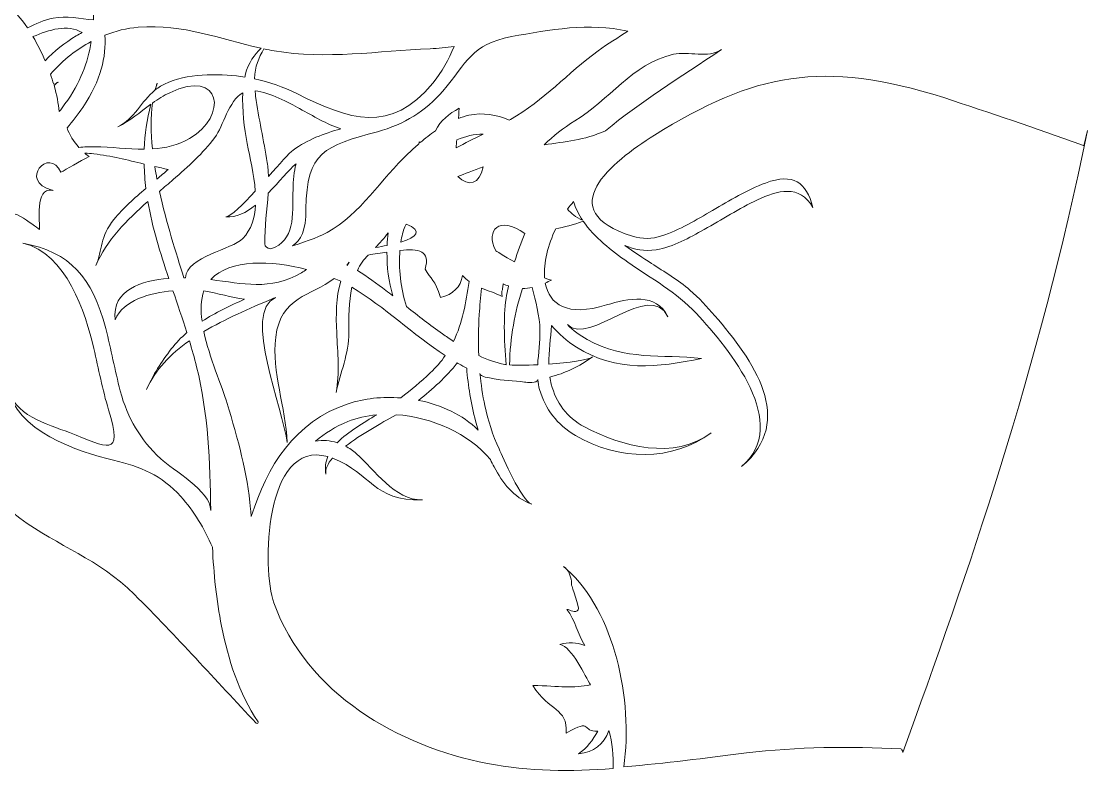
# Model space of a CAD drawing. Header units: inches. Extents: x 0 to 8.2, y -11.5 to 0.
# Drawn here: x 2.863 to 4.451, y -10.329 to -9.212 of the extents above; entities that cross this region are included whole.
import ezdxf

# ---------------------------------------------------------------- set-up
doc = ezdxf.new("R2010")
doc.units = ezdxf.units.IN
doc.header["$MEASUREMENT"] = 0
doc.layers.add('Middle Layer', color=7, linetype='Continuous')

# ---------------------------------------------------------------- blocks, each defined once
blk = doc.blocks.new('block 2')
at = {"layer": 'Middle Layer', "lineweight": 0}
for points, knots in [([(2.872, -9.2219), (2.8843, -9.2157), (2.8968, -9.2099), (2.9105, -9.2073), (2.93, -9.2035), (2.9504, -9.2084), (2.9704, -9.2098), (2.9716, -9.1829), (2.9695, -9.1548), (2.9669, -9.1246), (2.9531, -9.1277), (2.9392, -9.1329), (2.9255, -9.1407), (2.8989, -9.1556), (2.8708, -9.175), (2.84, -9.1843), (2.8517, -9.195), (2.8625, -9.2078), (2.872, -9.2219)], [0, 0, 0, 0, 1, 1, 1, 2, 2, 2, 3, 3, 3, 4, 4, 4, 5, 5, 5, 6, 6, 6, 6]), ([(2.8802, -9.2349), (2.8871, -9.2464), (2.8932, -9.2586), (2.8984, -9.2708), (2.9119, -9.2565), (2.9277, -9.244), (2.9446, -9.2339), (2.9474, -9.2322), (2.9504, -9.2305), (2.9533, -9.2289), (2.9313, -9.2157), (2.9043, -9.2247), (2.8802, -9.2349)], [0, 0, 0, 0, 1, 1, 1, 2, 2, 2, 3, 3, 3, 4, 4, 4, 4]), ([(2.931, -9.3707), (2.9339, -9.3808), (2.9411, -9.3914), (2.9487, -9.3998), (2.9562, -9.3991), (2.9639, -9.3987), (2.9721, -9.3988), (2.9964, -9.3991), (3.0215, -9.4024), (3.0459, -9.4023), (3.0468, -9.3807), (3.0499, -9.3586), (3.0558, -9.3356), (3.0398, -9.3474), (3.0246, -9.3604), (3.0067, -9.3692), (3.031, -9.3573), (3.0416, -9.3311), (3.0618, -9.3146), (3.0629, -9.3112), (3.064, -9.3077), (3.0653, -9.3043), (3.0641, -9.3074), (3.0633, -9.3109), (3.0624, -9.3142), (3.0648, -9.3123), (3.0673, -9.3104), (3.0701, -9.3088), (3.1008, -9.2907), (3.1472, -9.2895), (3.1831, -9.2933), (3.1874, -9.2938), (3.1916, -9.2946), (3.1958, -9.2953), (3.196, -9.2942), (3.1962, -9.2931), (3.1964, -9.292), (3.2012, -9.2719), (3.2102, -9.2625), (3.2198, -9.2521), (3.1573, -9.2385), (3.1055, -9.2158), (3.037, -9.2209), (3.0199, -9.2222), (3.0032, -9.2265), (2.9873, -9.2328), (2.989, -9.2653), (2.9822, -9.299), (2.9543, -9.3402), (2.9471, -9.3508), (2.9392, -9.3609), (2.931, -9.3707)], [0, 0, 0, 0, 1, 1, 1, 2, 2, 2, 3, 3, 3, 4, 4, 4, 5, 5, 5, 6, 6, 6, 7, 7, 7, 8, 8, 8, 9, 9, 9, 10, 10, 10, 11, 11, 11, 12, 12, 12, 13, 13, 13, 14, 14, 14, 15, 15, 15, 16, 16, 16, 17, 17, 17, 17]), ([(3.5929, -9.2349), (3.5314, -9.2464), (3.5276, -9.2733), (3.4905, -9.3159), (3.4648, -9.3454), (3.4328, -9.3656), (3.3934, -9.3764), (3.314, -9.398), (3.2878, -9.4062), (3.2867, -9.4913), (3.2863, -9.5235), (3.28, -9.5386), (3.2664, -9.5462), (3.2888, -9.5399), (3.3131, -9.5296), (3.3183, -9.5267), (3.3679, -9.4986), (3.3986, -9.4468), (3.4394, -9.4085), (3.4444, -9.4038), (3.4495, -9.3991), (3.4548, -9.3945), (3.455, -9.3935), (3.4552, -9.3925), (3.4554, -9.3916), (3.456, -9.392), (3.4563, -9.3923), (3.4568, -9.3927), (3.4642, -9.3864), (3.4717, -9.3803), (3.4797, -9.3749), (3.4873, -9.3597), (3.4994, -9.3497), (3.5149, -9.3415), (3.5149, -9.3416), (3.5143, -9.3477), (3.5136, -9.3568), (3.5187, -9.3549), (3.5239, -9.3532), (3.5293, -9.352), (3.55, -9.3475), (3.5707, -9.3507), (3.5891, -9.3594), (3.5897, -9.359), (3.5904, -9.3587), (3.5911, -9.3583), (3.6417, -9.3296), (3.676, -9.2895), (3.7216, -9.2559), (3.7358, -9.2455), (3.7516, -9.2363), (3.766, -9.2268), (3.7081, -9.2138), (3.6495, -9.2243), (3.5929, -9.2349)], [0, 0, 0, 0, 1, 1, 1, 2, 2, 2, 3, 3, 3, 4, 4, 4, 5, 5, 5, 6, 6, 6, 7, 7, 7, 8, 8, 8, 9, 9, 9, 10, 10, 10, 11, 11, 11, 12, 12, 12, 13, 13, 13, 14, 14, 14, 15, 15, 15, 16, 16, 16, 17, 17, 17, 18, 18, 18, 18]), ([(2.9194, -9.3464), (2.9223, -9.3427), (2.9252, -9.339), (2.9279, -9.3351), (2.9505, -9.3038), (2.9619, -9.2734), (2.9671, -9.2422), (2.9562, -9.248), (2.946, -9.2546), (2.9366, -9.2619), (2.9259, -9.2701), (2.9161, -9.2802), (2.9062, -9.2905), (2.908, -9.2956), (2.9096, -9.3008), (2.9111, -9.3058), (2.9125, -9.3053), (2.9139, -9.3048), (2.9152, -9.3043), (2.9139, -9.3054), (2.9129, -9.3067), (2.9117, -9.3078), (2.9156, -9.3216), (2.9182, -9.3347), (2.9194, -9.3464)], [0, 0, 0, 0, 1, 1, 1, 2, 2, 2, 3, 3, 3, 4, 4, 4, 5, 5, 5, 6, 6, 6, 7, 7, 7, 8, 8, 8, 8]), ([(3.2393, -9.2559), (3.2342, -9.2551), (3.2292, -9.2541), (3.2242, -9.253), (3.2162, -9.267), (3.2107, -9.2783), (3.2102, -9.2978), (3.2319, -9.3025), (3.2529, -9.3097), (3.273, -9.3197), (3.3524, -9.3589), (3.412, -9.3804), (3.4756, -9.3042), (3.4895, -9.2876), (3.4989, -9.269), (3.5072, -9.2497), (3.4952, -9.2512), (3.4833, -9.2523), (3.4715, -9.2528), (3.3945, -9.256), (3.3165, -9.2694), (3.2393, -9.2559)], [0, 0, 0, 0, 1, 1, 1, 2, 2, 2, 3, 3, 3, 4, 4, 4, 5, 5, 5, 6, 6, 6, 7, 7, 7, 7]), ([(3.9055, -9.254), (3.8849, -9.2679), (3.8566, -9.2559), (3.8337, -9.2612), (3.772, -9.2754), (3.7378, -9.3298), (3.6872, -9.3603), (3.6696, -9.3708), (3.6547, -9.3828), (3.6413, -9.3959), (3.6724, -9.3912), (3.7005, -9.3895), (3.7329, -9.3749), (3.7834, -9.3331), (3.8426, -9.2963), (3.9055, -9.254)], [0, 0, 0, 0, 1, 1, 1, 2, 2, 2, 3, 3, 3, 4, 4, 4, 5, 5, 5, 5]), ([(4.1726, -10.2953), (4.1736, -10.2954), (4.1745, -10.2973), (4.1753, -10.3006), (4.2708, -10.0389), (4.3775, -9.7312), (4.4506, -9.3744), (4.4506, -9.3744), (4.445, -9.3975), (4.445, -9.3975), (4.4435, -9.3969), (4.442, -9.3963), (4.4404, -9.3957), (4.3731, -9.3707), (4.3048, -9.3486), (4.2366, -9.3257), (4.0556, -9.2687), (3.9536, -9.2891), (3.8054, -9.3818), (3.7414, -9.4218), (3.6517, -9.4939), (3.7729, -9.532), (3.7872, -9.5365), (3.8023, -9.5362), (3.8162, -9.5316), (3.8434, -9.5227), (3.8679, -9.5076), (3.8922, -9.4935), (3.9175, -9.4789), (3.943, -9.4629), (3.971, -9.4528), (4.0129, -9.4376), (4.0311, -9.4511), (4.0416, -9.4892), (4.0221, -9.4544), (3.9879, -9.4638), (3.959, -9.4778), (3.9315, -9.491), (3.906, -9.5073), (3.8795, -9.522), (3.8576, -9.5342), (3.8339, -9.548), (3.8082, -9.5521), (3.7906, -9.5549), (3.7757, -9.5516), (3.7615, -9.5457), (3.7748, -9.5555), (3.7886, -9.5643), (3.801, -9.5724), (3.8203, -9.5851), (3.841, -9.5971), (3.8584, -9.6122), (3.8718, -9.6239), (3.884, -9.637), (3.8955, -9.6504), (3.9521, -9.7167), (4.0177, -9.8061), (3.9351, -9.875), (4.0099, -9.8125), (3.9174, -9.7002), (3.8677, -9.6468), (3.8386, -9.6155), (3.801, -9.5951), (3.7658, -9.5705), (3.7418, -9.5537), (3.7161, -9.5338), (3.6995, -9.5096), (3.6846, -9.5155), (3.6709, -9.5183), (3.6586, -9.5209), (3.6469, -9.5451), (3.6403, -9.5718), (3.642, -9.5938), (3.6468, -9.596), (3.6504, -9.5973), (3.6521, -9.5974), (3.649, -9.5989), (3.646, -9.6004), (3.6431, -9.6017), (3.649, -9.6334), (3.6754, -9.6526), (3.7343, -9.6343), (3.7664, -9.6244), (3.8081, -9.6158), (3.8256, -9.6518), (3.7984, -9.5963), (3.7089, -9.6964), (3.676, -9.6637), (3.6846, -9.6722), (3.6945, -9.6797), (3.7053, -9.6858), (3.7619, -9.7175), (3.816, -9.7076), (3.8758, -9.7139), (3.8105, -9.7273), (3.7491, -9.7352), (3.6894, -9.6971), (3.6755, -9.6882), (3.6629, -9.6774), (3.6524, -9.665), (3.6511, -9.684), (3.6483, -9.7033), (3.6485, -9.7223), (3.6777, -9.7203), (3.7067, -9.7166), (3.7135, -9.7115), (3.6939, -9.7261), (3.6723, -9.7361), (3.6499, -9.7417), (3.6505, -9.7453), (3.6511, -9.7488), (3.652, -9.7523), (3.6589, -9.7794), (3.675, -9.8018), (3.7014, -9.8159), (3.7567, -9.8453), (3.8357, -9.8661), (3.8898, -9.8246), (3.8334, -9.8679), (3.7516, -9.8662), (3.688, -9.8288), (3.6605, -9.8126), (3.6431, -9.7894), (3.6346, -9.7604), (3.6332, -9.7555), (3.6324, -9.7505), (3.6319, -9.7453), (3.6313, -9.7518), (3.6158, -9.7495), (3.612, -9.7491), (3.5961, -9.7475), (3.5797, -9.747), (3.564, -9.7438), (3.5606, -9.7431), (3.5462, -9.7414), (3.5457, -9.7365), (3.5473, -9.7525), (3.5497, -9.7685), (3.5532, -9.7843), (3.558, -9.8062), (3.5646, -9.828), (3.5742, -9.8487), (3.5797, -9.8604), (3.6072, -9.9253), (3.6228, -9.9311), (3.595, -9.9207), (3.5797, -9.8988), (3.5668, -9.8755), (3.5649, -9.8719), (3.5631, -9.8683), (3.5613, -9.8647), (3.5291, -9.8254), (3.4736, -9.8013), (3.4211, -9.7978), (3.3983, -9.8106), (3.3679, -9.8274), (3.3456, -9.8446), (3.3512, -9.8476), (3.3566, -9.8513), (3.3619, -9.8559), (3.3886, -9.8794), (3.4186, -9.9255), (3.4601, -9.9245), (3.3859, -9.9263), (3.3848, -9.8856), (3.3275, -9.8628), (3.3271, -9.8626), (3.3266, -9.8625), (3.3262, -9.8624), (3.319, -9.8708), (3.3149, -9.8789), (3.3165, -9.8864), (3.3145, -9.8769), (3.3158, -9.8682), (3.3192, -9.8601), (3.2241, -9.8339), (3.221, -10.0284), (3.2388, -10.0778), (3.2875, -10.2129), (3.4245, -10.2917), (3.557, -10.317), (3.6193, -10.3289), (3.6817, -10.3292), (3.744, -10.3247), (3.7444, -10.3058), (3.7431, -10.2861), (3.7377, -10.2679), (3.7303, -10.2888), (3.7153, -10.3003), (3.6927, -10.3025), (3.7049, -10.2938), (3.7144, -10.2825), (3.7211, -10.2687), (3.6966, -10.2709), (3.7145, -10.2485), (3.6743, -10.2718), (3.6761, -10.233), (3.6493, -10.241), (3.6244, -10.2008), (3.6648, -10.2019), (3.6846, -10.2055), (3.7104, -10.1999), (3.7031, -10.1882), (3.6823, -10.1425), (3.6649, -10.1398), (3.6772, -10.136), (3.6895, -10.1365), (3.7019, -10.1413), (3.6905, -10.1239), (3.6884, -10.104), (3.6751, -10.0876), (3.6803, -10.0881), (3.6879, -10.0941), (3.6921, -10.0881), (3.6941, -10.0852), (3.6824, -10.0532), (3.6823, -10.0517), (3.6825, -10.0433), (3.6801, -10.0354), (3.6753, -10.0282), (3.7458, -10.0912), (3.7741, -10.222), (3.76, -10.3219), (3.8243, -10.3168), (3.8785, -10.3092), (3.9425, -10.3014), (4.0177, -10.2923), (4.0975, -10.2913), (4.1726, -10.2953)], [0, 0, 0, 0, 1, 1, 1, 2, 2, 2, 3, 3, 3, 4, 4, 4, 5, 5, 5, 6, 6, 6, 7, 7, 7, 8, 8, 8, 9, 9, 9, 10, 10, 10, 11, 11, 11, 12, 12, 12, 13, 13, 13, 14, 14, 14, 15, 15, 15, 16, 16, 16, 17, 17, 17, 18, 18, 18, 19, 19, 19, 20, 20, 20, 21, 21, 21, 22, 22, 22, 23, 23, 23, 24, 24, 24, 25, 25, 25, 26, 26, 26, 27, 27, 27, 28, 28, 28, 29, 29, 29, 30, 30, 30, 31, 31, 31, 32, 32, 32, 33, 33, 33, 34, 34, 34, 35, 35, 35, 36, 36, 36, 37, 37, 37, 38, 38, 38, 39, 39, 39, 40, 40, 40, 41, 41, 41, 42, 42, 42, 43, 43, 43, 44, 44, 44, 45, 45, 45, 46, 46, 46, 47, 47, 47, 48, 48, 48, 49, 49, 49, 50, 50, 50, 51, 51, 51, 52, 52, 52, 53, 53, 53, 54, 54, 54, 55, 55, 55, 56, 56, 56, 57, 57, 57, 58, 58, 58, 59, 59, 59, 60, 60, 60, 61, 61, 61, 62, 62, 62, 63, 63, 63, 64, 64, 64, 65, 65, 65, 66, 66, 66, 67, 67, 67, 68, 68, 68, 69, 69, 69, 70, 70, 70, 71, 71, 71, 72, 72, 72, 73, 73, 73, 74, 74, 74, 75, 75, 75, 76, 76, 76, 76]), ([(3.0583, -9.3338), (3.0554, -9.3547), (3.0557, -9.3778), (3.0581, -9.4019), (3.0774, -9.4008), (3.0961, -9.3968), (3.1134, -9.3867), (3.1706, -9.353), (3.1617, -9.2817), (3.0838, -9.3183), (3.0748, -9.3225), (3.0664, -9.328), (3.0583, -9.3338)], [0, 0, 0, 0, 1, 1, 1, 2, 2, 2, 3, 3, 3, 4, 4, 4, 4]), ([(3.105, -9.594), (3.1058, -9.594), (3.1064, -9.594), (3.1071, -9.594), (3.1094, -9.5619), (3.177, -9.5516), (3.1925, -9.5355), (3.2053, -9.5221), (3.2105, -9.5046), (3.2116, -9.4856), (3.1975, -9.4971), (3.1826, -9.5049), (3.1676, -9.5032), (3.1749, -9.5026), (3.1926, -9.485), (3.2113, -9.4647), (3.2094, -9.44), (3.2031, -9.4146), (3.1993, -9.3942), (3.1948, -9.3708), (3.1913, -9.3439), (3.1927, -9.3186), (3.1711, -9.3302), (3.164, -9.3677), (3.151, -9.3851), (3.1335, -9.4086), (3.1111, -9.4283), (3.0889, -9.4477), (3.0822, -9.4536), (3.0754, -9.4594), (3.0686, -9.4652), (3.0787, -9.5114), (3.0931, -9.5569), (3.105, -9.594)], [0, 0, 0, 0, 1, 1, 1, 2, 2, 2, 3, 3, 3, 4, 4, 4, 5, 5, 5, 6, 6, 6, 7, 7, 7, 8, 8, 8, 9, 9, 9, 10, 10, 10, 11, 11, 11, 11]), ([(3.2675, -9.4038), (3.289, -9.3882), (3.3133, -9.3792), (3.3386, -9.3721), (3.3169, -9.365), (3.298, -9.3532), (3.2772, -9.342), (3.2613, -9.3335), (3.2328, -9.3175), (3.2109, -9.3156), (3.2112, -9.3182), (3.2115, -9.3208), (3.2118, -9.3236), (3.2162, -9.3568), (3.2239, -9.3894), (3.2291, -9.4224), (3.2302, -9.4293), (3.2306, -9.4362), (3.2309, -9.443), (3.2473, -9.4245), (3.2619, -9.4079), (3.2675, -9.4038)], [0, 0, 0, 0, 1, 1, 1, 2, 2, 2, 3, 3, 3, 4, 4, 4, 5, 5, 5, 6, 6, 6, 7, 7, 7, 7]), ([(3.5505, -9.3799), (3.5375, -9.3802), (3.5244, -9.3828), (3.5111, -9.3885), (3.5108, -9.3925), (3.5105, -9.3965), (3.5102, -9.4005), (3.5235, -9.3935), (3.537, -9.3867), (3.5505, -9.3799)], [0, 0, 0, 0, 1, 1, 1, 2, 2, 2, 3, 3, 3, 3]), ([(3.2154, -10.2548), (3.1866, -10.2131), (3.171, -10.1618), (3.161, -10.1124), (3.1531, -10.0737), (3.1495, -10.0345), (3.1474, -9.995), (3.1354, -9.9675), (3.1202, -9.9415), (3.1002, -9.9193), (3.072, -9.888), (3.0401, -9.8748), (3.0002, -9.8655), (2.9487, -9.8535), (2.8513, -9.8212), (2.8436, -9.7561), (2.8493, -9.7986), (2.9015, -9.8117), (2.9344, -9.8244), (2.9911, -9.8462), (3.0154, -9.8638), (2.9929, -9.7905), (2.9928, -9.7904), (2.9928, -9.7904), (2.9928, -9.7903), (2.9836, -9.7604), (2.9779, -9.7297), (2.9709, -9.6993), (2.9585, -9.6461), (2.9298, -9.5571), (2.8653, -9.5424), (2.9356, -9.5556), (2.9685, -9.5932), (2.9886, -9.6696), (2.9966, -9.7003), (3.002, -9.7316), (3.0102, -9.7622), (3.0214, -9.8042), (3.0394, -9.8338), (3.0704, -9.8633), (3.0886, -9.8805), (3.1446, -9.911), (3.1449, -9.9402), (3.1443, -9.869), (3.1411, -9.7958), (3.1239, -9.7265), (3.1206, -9.7134), (3.117, -9.7005), (3.1131, -9.6877), (3.085, -9.7074), (3.0622, -9.7308), (3.0493, -9.7603), (3.0588, -9.7385), (3.0715, -9.719), (3.0862, -9.6998), (3.093, -9.6908), (3.1009, -9.6828), (3.1094, -9.6755), (3.1027, -9.6543), (3.0956, -9.6336), (3.0887, -9.6131), (3.054, -9.6163), (3.0152, -9.6271), (3.0025, -9.6563), (2.9979, -9.6119), (3.0411, -9.5981), (3.0825, -9.5949), (3.0697, -9.5567), (3.0579, -9.519), (3.0513, -9.4803), (3.0198, -9.508), (2.9902, -9.5375), (2.9738, -9.5758), (2.9841, -9.5517), (2.9796, -9.5328), (3.0008, -9.5069), (3.0146, -9.4901), (3.0314, -9.4753), (3.0484, -9.4608), (3.047, -9.4489), (3.046, -9.4368), (3.0457, -9.4245), (3.021, -9.4186), (2.9962, -9.4125), (2.971, -9.4093), (2.9664, -9.4087), (2.9619, -9.4086), (2.9574, -9.4084), (2.9597, -9.4104), (2.9619, -9.4123), (2.9638, -9.4135), (2.9495, -9.4199), (2.9304, -9.4327), (2.9216, -9.4369), (2.9046, -9.3976), (2.8578, -9.4503), (2.9086, -9.4635), (2.8828, -9.4589), (2.8906, -9.5131), (2.89, -9.5219), (2.8814, -9.517), (2.8422, -9.4807), (2.8314, -9.5058), (2.8369, -9.4899), (2.8338, -9.4801), (2.8278, -9.4752), (2.8231, -9.4799), (2.8183, -9.4847), (2.8137, -9.4896), (2.8132, -9.49), (2.8127, -9.4904), (2.8123, -9.4908), (2.8081, -9.5126), (2.8028, -9.534), (2.7986, -9.5542), (2.771, -9.6857), (2.7334, -9.8588), (2.8608, -9.9518), (2.9191, -9.9944), (2.9765, -10.0116), (3.0312, -10.0654), (3.0938, -10.127), (3.1519, -10.1934), (3.2127, -10.2569), (3.2141, -10.2585), (3.2167, -10.2567), (3.2154, -10.2548)], [0, 0, 0, 0, 1, 1, 1, 2, 2, 2, 3, 3, 3, 4, 4, 4, 5, 5, 5, 6, 6, 6, 7, 7, 7, 8, 8, 8, 9, 9, 9, 10, 10, 10, 11, 11, 11, 12, 12, 12, 13, 13, 13, 14, 14, 14, 15, 15, 15, 16, 16, 16, 17, 17, 17, 18, 18, 18, 19, 19, 19, 20, 20, 20, 21, 21, 21, 22, 22, 22, 23, 23, 23, 24, 24, 24, 25, 25, 25, 26, 26, 26, 27, 27, 27, 28, 28, 28, 29, 29, 29, 30, 30, 30, 31, 31, 31, 32, 32, 32, 33, 33, 33, 34, 34, 34, 35, 35, 35, 36, 36, 36, 37, 37, 37, 38, 38, 38, 39, 39, 39, 40, 40, 40, 41, 41, 41, 42, 42, 42, 42]), ([(3.0816, -9.4326), (3.0749, -9.4312), (3.0682, -9.4297), (3.0616, -9.4282), (3.0625, -9.4344), (3.0636, -9.4406), (3.0648, -9.4469), (3.0705, -9.4421), (3.0761, -9.4374), (3.0816, -9.4326)], [0, 0, 0, 0, 1, 1, 1, 2, 2, 2, 3, 3, 3, 3]), ([(3.2253, -9.5433), (3.2254, -9.5479), (3.2288, -9.5501), (3.2343, -9.5508), (3.2705, -9.5386), (3.2669, -9.5024), (3.2674, -9.4621), (3.2676, -9.449), (3.2686, -9.4359), (3.272, -9.424), (3.2607, -9.4333), (3.2465, -9.4513), (3.2305, -9.4678), (3.229, -9.493), (3.2249, -9.5181), (3.2253, -9.5433)], [0, 0, 0, 0, 1, 1, 1, 2, 2, 2, 3, 3, 3, 4, 4, 4, 5, 5, 5, 5]), ([(3.513, -9.443), (3.5281, -9.4592), (3.5457, -9.4549), (3.5506, -9.4288), (3.5363, -9.4341), (3.5222, -9.4391), (3.513, -9.443)], [0, 0, 0, 0, 1, 1, 1, 2, 2, 2, 2]), ([(3.6985, -9.5083), (3.6927, -9.4996), (3.6881, -9.4903), (3.6852, -9.4804), (3.682, -9.4839), (3.679, -9.4877), (3.6761, -9.4917), (3.6818, -9.4979), (3.6879, -9.5037), (3.6985, -9.5083)], [0, 0, 0, 0, 1, 1, 1, 2, 2, 2, 3, 3, 3, 3]), ([(3.6126, -9.5278), (3.5737, -9.5011), (3.5544, -9.523), (3.5687, -9.553), (3.569, -9.5537), (3.5818, -9.5615), (3.5974, -9.5703), (3.6018, -9.5554), (3.6068, -9.5412), (3.6126, -9.5278)], [0, 0, 0, 0, 1, 1, 1, 2, 2, 2, 3, 3, 3, 3]), ([(3.4281, -9.5407), (3.4518, -9.5334), (3.4614, -9.524), (3.4359, -9.5139), (3.4352, -9.5153), (3.4345, -9.5166), (3.4339, -9.518), (3.4313, -9.5243), (3.4294, -9.5321), (3.4281, -9.5407)], [0, 0, 0, 0, 1, 1, 1, 2, 2, 2, 3, 3, 3, 3]), ([(3.4076, -9.5457), (3.4079, -9.5393), (3.4083, -9.533), (3.4089, -9.5268), (3.4032, -9.5354), (3.3966, -9.5422), (3.39, -9.5488), (3.3961, -9.5479), (3.402, -9.5468), (3.4076, -9.5457)], [0, 0, 0, 0, 1, 1, 1, 2, 2, 2, 3, 3, 3, 3]), ([(3.4056, -9.6128), (3.4091, -9.6155), (3.4126, -9.6182), (3.4161, -9.6209), (3.4095, -9.6001), (3.4072, -9.5775), (3.4073, -9.5556), (3.3983, -9.557), (3.3888, -9.5586), (3.3791, -9.56), (3.373, -9.5666), (3.3675, -9.574), (3.3632, -9.5832), (3.3781, -9.5921), (3.3923, -9.6029), (3.4056, -9.6128)], [0, 0, 0, 0, 1, 1, 1, 2, 2, 2, 3, 3, 3, 4, 4, 4, 5, 5, 5, 5]), ([(3.5064, -9.6886), (3.5198, -9.6608), (3.5248, -9.6307), (3.5297, -9.5996), (3.5263, -9.5971), (3.5229, -9.5942), (3.5197, -9.5905), (3.517, -9.6076), (3.506, -9.6186), (3.4869, -9.6235), (3.479, -9.5961), (3.4727, -9.5964), (3.4641, -9.581), (3.4727, -9.5538), (3.4545, -9.5502), (3.4266, -9.5531), (3.4245, -9.5788), (3.4273, -9.6099), (3.4365, -9.6368), (3.454, -9.6506), (3.4715, -9.6645), (3.4898, -9.6773), (3.4952, -9.6811), (3.5008, -9.6849), (3.5064, -9.6886)], [0, 0, 0, 0, 1, 1, 1, 2, 2, 2, 3, 3, 3, 4, 4, 4, 5, 5, 5, 6, 6, 6, 7, 7, 7, 8, 8, 8, 8]), ([(3.2877, -9.5815), (3.2357, -9.5682), (3.1731, -9.5651), (3.1451, -9.5966), (3.1928, -9.6023), (3.2327, -9.6136), (3.2802, -9.5864), (3.2828, -9.5849), (3.2852, -9.5831), (3.2877, -9.5815)], [0, 0, 0, 0, 1, 1, 1, 2, 2, 2, 3, 3, 3, 3]), ([(3.3484, -9.5754), (3.3493, -9.5738), (3.35, -9.5721), (3.351, -9.5705), (3.35, -9.5722), (3.3488, -9.5736), (3.3477, -9.5751), (3.3479, -9.5752), (3.3481, -9.5753), (3.3484, -9.5754)], [0, 0, 0, 0, 1, 1, 1, 2, 2, 2, 3, 3, 3, 3]), ([(3.1347, -9.6739), (3.1429, -9.7128), (3.1613, -9.7547), (3.1694, -9.7813), (3.1851, -9.8327), (3.1995, -9.8846), (3.2042, -9.9383), (3.2045, -9.9421), (3.2049, -9.9458), (3.2053, -9.9495), (3.2286, -9.8749), (3.2695, -9.8078), (3.3495, -9.7814), (3.3734, -9.7735), (3.4007, -9.7707), (3.428, -9.7728), (3.4431, -9.761), (3.4576, -9.7486), (3.4718, -9.7354), (3.4807, -9.7272), (3.4879, -9.7186), (3.4941, -9.7097), (3.4461, -9.6782), (3.4044, -9.6376), (3.3552, -9.608), (3.3504, -9.63), (3.3501, -9.6535), (3.3504, -9.6756), (3.3509, -9.7071), (3.3375, -9.7349), (3.3315, -9.7649), (3.3373, -9.736), (3.3338, -9.7048), (3.3325, -9.6758), (3.3313, -9.649), (3.3312, -9.6233), (3.3384, -9.5991), (3.3353, -9.5977), (3.3321, -9.5963), (3.3287, -9.5949), (3.294, -9.6215), (3.249, -9.6218), (3.2417, -9.6823), (3.2353, -9.7349), (3.2569, -9.7868), (3.2586, -9.8393), (3.254, -9.7912), (3.1907, -9.6445), (3.2414, -9.6232), (3.2401, -9.6237), (3.2387, -9.6243), (3.2374, -9.6249), (3.2019, -9.6398), (3.1661, -9.6553), (3.1347, -9.6739)], [0, 0, 0, 0, 1, 1, 1, 2, 2, 2, 3, 3, 3, 4, 4, 4, 5, 5, 5, 6, 6, 6, 7, 7, 7, 8, 8, 8, 9, 9, 9, 10, 10, 10, 11, 11, 11, 12, 12, 12, 13, 13, 13, 14, 14, 14, 15, 15, 15, 16, 16, 16, 17, 17, 17, 18, 18, 18, 18]), ([(3.5829, -9.7231), (3.5834, -9.7232), (3.5842, -9.7232), (3.5849, -9.7233), (3.5814, -9.6856), (3.5806, -9.6461), (3.5854, -9.6196), (3.5862, -9.6149), (3.5873, -9.6106), (3.5883, -9.6061), (3.5857, -9.6052), (3.583, -9.6043), (3.5803, -9.6031), (3.5793, -9.6172), (3.5777, -9.6082), (3.5786, -9.6218), (3.5681, -9.6162), (3.5579, -9.6134), (3.5481, -9.6096), (3.5466, -9.6227), (3.5455, -9.6357), (3.5447, -9.6487), (3.5434, -9.6689), (3.5431, -9.6894), (3.5439, -9.7098), (3.5565, -9.7157), (3.5695, -9.7204), (3.5829, -9.7231)], [0, 0, 0, 0, 1, 1, 1, 2, 2, 2, 3, 3, 3, 4, 4, 4, 5, 5, 5, 6, 6, 6, 7, 7, 7, 8, 8, 8, 9, 9, 9, 9]), ([(3.1954, -9.6259), (3.1753, -9.6233), (3.1551, -9.6165), (3.1348, -9.6135), (3.1301, -9.6264), (3.1298, -9.6421), (3.132, -9.6587), (3.1516, -9.646), (3.1733, -9.6356), (3.1954, -9.6259)], [0, 0, 0, 0, 1, 1, 1, 2, 2, 2, 3, 3, 3, 3]), ([(3.6317, -9.7233), (3.6327, -9.7064), (3.6355, -9.689), (3.6351, -9.6724), (3.6347, -9.65), (3.6285, -9.6294), (3.6235, -9.6082), (3.6188, -9.6093), (3.614, -9.6099), (3.6092, -9.6098), (3.5975, -9.6448), (3.5908, -9.6826), (3.5898, -9.7237), (3.5991, -9.7242), (3.6146, -9.7241), (3.6317, -9.7233)], [0, 0, 0, 0, 1, 1, 1, 2, 2, 2, 3, 3, 3, 4, 4, 4, 5, 5, 5, 5]), ([(3.5433, -9.8207), (3.5419, -9.8162), (3.5405, -9.8117), (3.5393, -9.8071), (3.5324, -9.7811), (3.5281, -9.7548), (3.526, -9.7283), (3.522, -9.7264), (3.5181, -9.7243), (3.5142, -9.7221), (3.5134, -9.7216), (3.5127, -9.7211), (3.5119, -9.7207), (3.4958, -9.7415), (3.475, -9.7597), (3.4544, -9.7764), (3.4882, -9.7831), (3.52, -9.7979), (3.5433, -9.8207)], [0, 0, 0, 0, 1, 1, 1, 2, 2, 2, 3, 3, 3, 4, 4, 4, 5, 5, 5, 6, 6, 6, 6]), ([(3.3334, -9.8394), (3.3495, -9.8228), (3.3733, -9.8095), (3.392, -9.7979), (3.3768, -9.7993), (3.3622, -9.8025), (3.3492, -9.8079), (3.3306, -9.8156), (3.3147, -9.8255), (3.3008, -9.8372), (3.3119, -9.8354), (3.3228, -9.8361), (3.3334, -9.8394)], [0, 0, 0, 0, 1, 1, 1, 2, 2, 2, 3, 3, 3, 4, 4, 4, 4])]:
    blk.add_open_spline(points, degree=3, knots=knots, dxfattribs=at)

msp = doc.modelspace()

# ---------------------------------------------------------------- linework, layer by layer
at = {"layer": 'Middle Layer', "lineweight": 0}
for points in [[(2.9152, -9.3043), (2.9168, -9.3033), (2.9177, -9.3025), (2.9177, -9.3025), (2.9169, -9.303), (2.916, -9.3036), (2.9152, -9.3043)], [(2.9086, -9.4635), (2.9097, -9.4638), (2.9105, -9.4639), (2.9105, -9.4639), (2.9098, -9.4638), (2.9092, -9.4636), (2.9086, -9.4635)], [(3.6704, -10.024), (3.6704, -10.024), (3.6722, -10.0254), (3.6753, -10.0282), (3.6739, -10.0266), (3.6723, -10.0251), (3.6704, -10.024)]]:
    msp.add_open_spline(points, degree=3, knots=[0, 0, 0, 0, 1, 1, 1, 2, 2, 2, 2], dxfattribs=at)

# ---------------------------------------------------------------- block references
at = {"layer": 'Middle Layer'}
msp.add_blockref('block 2', (0, 0), dxfattribs=at)

doc.saveas('drawing.dxf')
